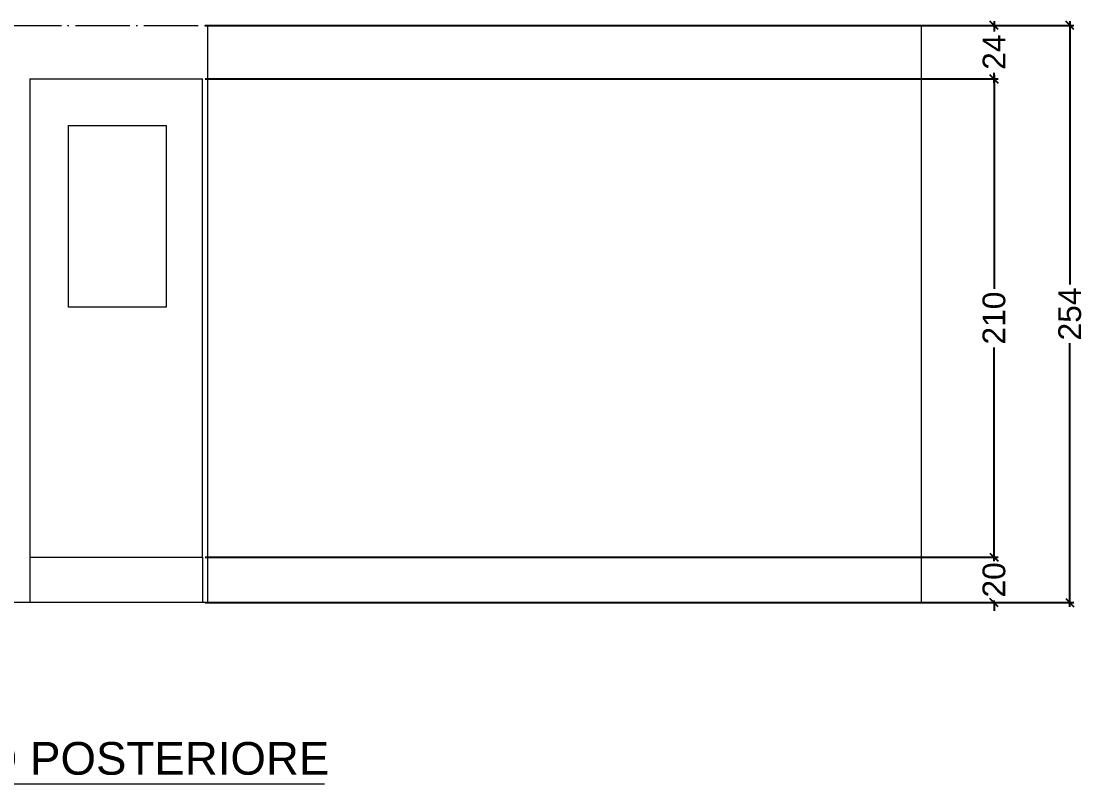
# Model space of a CAD drawing. Header units: centimetres. Extents: x 5667 to 17750, y 274 to 6203.
# Drawn here: x 13247.9 to 13716, y 2387.6 to 2723.1 of the extents above; entities that cross this region are included whole.
import ezdxf

# ---------------------------------------------------------------- set-up
doc = ezdxf.new("R2010")
doc.units = ezdxf.units.CM
doc.header["$MEASUREMENT"] = 0
doc.linetypes.add('ACAD_ISO04W100', pattern=[30, 24, -3, 0, -3])
doc.layers.get('0').update_dxf_attribs({"lineweight": 18})
for name, color, linetype, lineweight in [('A-DOOR-FULL', 4, 'Continuous', 9), ('A-FURN', 8, 'Continuous', 9), ('A-WALL-FULL', 7, 'Continuous', 20), ('G-ANNO-DIM', 3, 'Continuous', 9), ('G-ANNO-TEXT', 3, 'Continuous', 18)]:
    doc.layers.add(name, color=color, linetype=linetype, lineweight=lineweight)
doc.styles.add('ARIAL', font='arial.ttf')
doc.styles.add('underline', font='arial.ttf')
doc.dimstyles.new('TICK_36', dxfattribs={"dimtxt": 10, "dimasz": 3.6, "dimexe": 1.8, "dimexo": 1.2, "dimgap": 1.8, "dimtad": 0, "dimdec": 0, "dimzin": 0, "dimdsep": 46, "dimtxsty": 'ARIAL', "dimblk": 'OBLIQUE', "dimcen": 1.8, "dimdle": 1.8, "dimclrd": 256, "dimclrt": 256, "dimadec": 0, "dimazin": 0, "dimtfac": 1, "dimtdec": 0, "dimtmove": 1, "dimatfit": 3, "dimldrblk": 'OPEN90', "dimfxl": 1, "dimtolj": 1, "dimtzin": 0, "dimarcsym": 0})

# ---------------------------------------------------------------- blocks, each defined once
blk = doc.blocks.new('_Oblique')
at = {"color": 0, "linetype": 'ByBlock', "lineweight": -2}
blk.add_line((-0.5, -0.5), (0.5, 0.5), dxfattribs=at)
blk = doc.blocks.new('*D63')
at = {"layer": 'Defpoints', "color": 0, "transparency": 16777216}
for p in [(13643.93, 2721.32), (13643.93, 2467.32), (13709.41, 2467.32)]:
    blk.add_point(p, dxfattribs=at)
at = {"layer": 'G-ANNO-DIM', "color": 0, "lineweight": -2, "transparency": 16777216}
for p, q in [((13645.13, 2721.32), (13711.21, 2721.32)), ((13645.13, 2467.32), (13711.21, 2467.32))]:
    blk.add_line(p, q, dxfattribs=at)
at = {"layer": 'G-ANNO-DIM', "lineweight": -2, "transparency": 16777216}
for p, q in [((13709.41, 2723.12), (13709.41, 2607.23)), ((13709.41, 2465.52), (13709.41, 2581.41))]:
    blk.add_line(p, q, dxfattribs=at)
at = {"layer": 'G-ANNO-DIM', "lineweight": -2, "transparency": 16777216, "xscale": 3.6, "yscale": 3.6, "zscale": 3.6}
for p, rotation in [((13709.41, 2721.32), 90), ((13709.41, 2467.32), 270)]:
    blk.add_blockref('_Oblique', p, dxfattribs=dict(at, rotation=rotation))
at = {"layer": 'G-ANNO-DIM', "transparency": 16777216, "insert": (13709.41, 2594.32), "char_height": 10, "attachment_point": 5, "rotation": 90, "style": 'ARIAL'}
blk.add_mtext('\\A1;254', dxfattribs=at)
blk = doc.blocks.new('_Open90')
at = {"color": 0, "linetype": 'ByBlock', "lineweight": -2}
for p, q in [((0, 0), (-1, 0)), ((-0.5, 0.5), (0, 0)), ((0, 0), (-0.5, -0.5))]:
    blk.add_line(p, q, dxfattribs=at)
blk = doc.blocks.new('*D68')
at = {"layer": 'Defpoints', "color": 0, "transparency": 16777216}
for p in [(13327.68, 2697.72), (13327.68, 2487.32), (13676.07, 2487.32)]:
    blk.add_point(p, dxfattribs=at)
at = {"layer": 'G-ANNO-DIM', "color": 0, "lineweight": -2, "transparency": 16777216}
for p, q in [((13328.88, 2697.72), (13677.87, 2697.72)), ((13328.88, 2487.32), (13677.87, 2487.32))]:
    blk.add_line(p, q, dxfattribs=at)
at = {"layer": 'G-ANNO-DIM', "lineweight": -2, "transparency": 16777216}
for p, q in [((13676.07, 2699.52), (13676.07, 2605.44)), ((13676.07, 2485.52), (13676.07, 2579.6))]:
    blk.add_line(p, q, dxfattribs=at)
at = {"layer": 'G-ANNO-DIM', "lineweight": -2, "transparency": 16777216, "xscale": 3.6, "yscale": 3.6, "zscale": 3.6}
for p, rotation in [((13676.07, 2697.72), 90), ((13676.07, 2487.32), 270)]:
    blk.add_blockref('_Oblique', p, dxfattribs=dict(at, rotation=rotation))
at = {"layer": 'G-ANNO-DIM', "transparency": 16777216, "insert": (13676.07, 2592.52), "char_height": 10, "attachment_point": 5, "rotation": 90, "style": 'ARIAL'}
blk.add_mtext('\\A1;210', dxfattribs=at)
blk = doc.blocks.new('*D99')
at = {"layer": 'Defpoints', "color": 0, "transparency": 16777216}
for p in [(13327.68, 2721.32), (13676.07, 2721.32), (13327.68, 2697.72)]:
    blk.add_point(p, dxfattribs=at)
at = {"layer": 'G-ANNO-DIM', "color": 0, "lineweight": -2, "transparency": 16777216}
for p, q in [((13328.88, 2721.32), (13677.87, 2721.32)), ((13328.88, 2697.72), (13677.87, 2697.72))]:
    blk.add_line(p, q, dxfattribs=at)
at = {"layer": 'G-ANNO-DIM', "lineweight": -2, "transparency": 16777216}
for p, q in [((13676.07, 2723.12), (13676.07, 2718.55)), ((13676.07, 2695.92), (13676.07, 2700.49))]:
    blk.add_line(p, q, dxfattribs=at)
at = {"layer": 'G-ANNO-DIM', "lineweight": -2, "transparency": 16777216, "xscale": 3.6, "yscale": 3.6, "zscale": 3.6}
for p, rotation in [((13676.07, 2721.32), 90), ((13676.07, 2697.72), 270)]:
    blk.add_blockref('_Oblique', p, dxfattribs=dict(at, rotation=rotation))
at = {"layer": 'G-ANNO-DIM', "transparency": 16777216, "insert": (13676.07, 2709.52), "char_height": 10, "attachment_point": 5, "rotation": 90, "style": 'ARIAL'}
blk.add_mtext('\\A1;24', dxfattribs=at)
blk = doc.blocks.new('*D100')
at = {"layer": 'Defpoints', "color": 0, "transparency": 16777216}
for p in [(13327.68, 2487.32), (13327.68, 2467.32), (13676.07, 2467.32)]:
    blk.add_point(p, dxfattribs=at)
at = {"layer": 'G-ANNO-DIM', "lineweight": -2, "transparency": 16777216}
for p, q in [((13676.07, 2487.32), (13676.07, 2490.92)), ((13676.07, 2487.32), (13676.07, 2486.35)), ((13676.07, 2467.32), (13676.07, 2468.29)), ((13676.07, 2467.32), (13676.07, 2463.72))]:
    blk.add_line(p, q, dxfattribs=at)
at = {"layer": 'G-ANNO-DIM', "color": 0, "lineweight": -2, "transparency": 16777216}
for p, q in [((13328.88, 2487.32), (13677.87, 2487.32)), ((13328.88, 2467.32), (13677.87, 2467.32))]:
    blk.add_line(p, q, dxfattribs=at)
at = {"layer": 'G-ANNO-DIM', "lineweight": -2, "transparency": 16777216, "xscale": 3.6, "yscale": 3.6, "zscale": 3.6}
for p, rotation in [((13676.07, 2487.32), 270), ((13676.07, 2467.32), 90)]:
    blk.add_blockref('_Oblique', p, dxfattribs=dict(at, rotation=rotation))
at = {"layer": 'G-ANNO-DIM', "transparency": 16777216, "insert": (13676.07, 2477.32), "char_height": 10, "attachment_point": 5, "rotation": 90, "style": 'ARIAL'}
blk.add_mtext('\\A1;20', dxfattribs=at)

msp = doc.modelspace()

# ---------------------------------------------------------------- linework, layer by layer
at = {"layer": 'A-DOOR-FULL'}
for p, q in [((13251.68, 2697.72), (13251.68, 2487.32)), ((13251.68, 2697.72), (13327.68, 2697.72)), ((13327.68, 2487.32), (13327.68, 2697.72))]:
    msp.add_line(p, q, dxfattribs=at)
msp.add_lwpolyline([(13311.68, 2597.32), (13268.68, 2597.32), (13268.68, 2677.32), (13311.68, 2677.32)], close=True, dxfattribs=at)
at = {"layer": 'A-FURN'}
for p, q in [((13251.68, 2487.32), (13327.68, 2487.32)), ((13251.68, 2487.32), (13251.68, 2467.32)), ((13327.68, 2487.32), (13327.68, 2467.32))]:
    msp.add_line(p, q, dxfattribs=at)
at = {"layer": 'A-WALL-FULL', "linetype": 'ACAD_ISO04W100'}
msp.add_line((12729.93, 2721.32), (13643.93, 2721.32), dxfattribs=at)
at = {"layer": 'A-WALL-FULL'}
for p, q in [((13329.93, 2721.32), (13329.93, 2467.32)), ((13643.93, 2721.32), (13643.93, 2467.32)), ((13703.93, 2467.32), (12683.93, 2467.32)), ((13703.93, 2467.32), (12683.93, 2467.32))]:
    msp.add_line(p, q, dxfattribs=at)
at = {"layer": 'G-ANNO-TEXT'}
msp.add_line((13125.26, 2387.63), (13381.42, 2387.63), dxfattribs=at)

# ---------------------------------------------------------------- texts
at = {"layer": 'G-ANNO-TEXT', "style": 'underline'}
msp.add_text('PROSPETTO POSTERIORE', height=14.3814, dxfattribs=at).set_placement((13122.32, 2391.6))

# ---------------------------------------------------------------- dimensions: what is measured, and where the dimension line sits
at = {"layer": 'G-ANNO-DIM'}
for base, p1, p2, picture, middle in [((13676.07, 2721.32), (13327.68, 2697.72), (13327.68, 2721.32), '*D99', (13676.07, 2709.52)), ((13709.41, 2467.32), (13643.93, 2721.32), (13643.93, 2467.32), '*D63', (13709.41, 2594.32)), ((13676.07, 2487.32), (13327.68, 2697.72), (13327.68, 2487.32), '*D68', (13676.07, 2592.52)), ((13676.07, 2467.32), (13327.68, 2487.32), (13327.68, 2467.32), '*D100', (13676.07, 2477.32))]:
    dim = msp.add_linear_dim(base=base, p1=p1, p2=p2, angle=90, dimstyle='TICK_36', dxfattribs=at)
    dim.commit()
    dim.dimension.update_dxf_attribs({"geometry": picture, "text_midpoint": middle})

doc.saveas('drawing.dxf')
